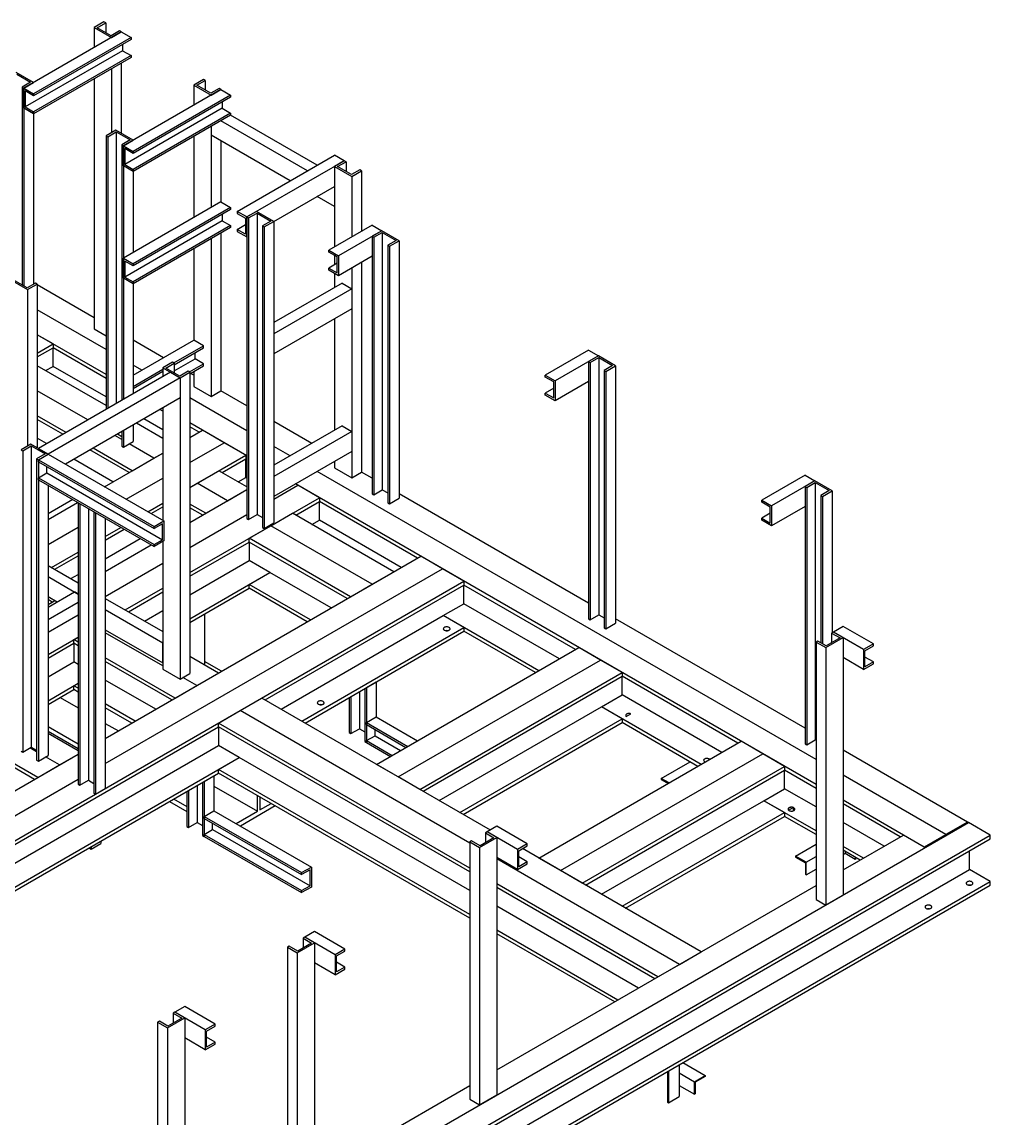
# Model space of a CAD drawing. Header units: millimetres. Extents: x 0 to 16187, y -20471 to 6290.
# Drawn here: x 7421.6 to 7579.7, y 2757.7 to 2936.6 of the extents above; entities that cross this region are included whole.
import ezdxf

# ---------------------------------------------------------------- set-up
doc = ezdxf.new("R2010")
doc.units = ezdxf.units.MM

msp = doc.modelspace()

# ---------------------------------------------------------------- linework, layer by layer
at = {"color": 7, "linetype": 'Continuous', "lineweight": 25}
for p, q in [((7435.03856, 2936.58624), (7433.44757, 2935.66778)), ((7433.94255, 2935.62696), (7435.3214, 2936.42296)), ((7435.3214, 2936.42296), (7435.03856, 2936.58624)), ((7435.3214, 2936.42296), (7435.3214, 2934.83097)), ((7437.86699, 2934.95343), (7421.95709, 2925.76884)), ((7433.44757, 2935.66778), (7436.276, 2934.03497)), ((7433.44757, 2935.66778), (7433.44757, 2932.40215)), ((7436.20529, 2934.32071), (7433.94255, 2935.62696)), ((7437.58415, 2935.11671), (7436.20529, 2934.32071)), ((7436.276, 2934.03497), (7437.86699, 2934.95343)), ((7437.86699, 2934.95343), (7437.58415, 2935.11671)), ((7437.86699, 2934.95343), (7439.45798, 2934.03497)), ((7439.45798, 2934.03497), (7423.54808, 2924.85038)), ((7439.45798, 2933.70835), (7423.54808, 2924.52376)), ((7438.07912, 2932.91235), (7438.07912, 2931.89142)), ((7439.45798, 2934.03497), (7439.45798, 2933.70835)), ((7438.07912, 2931.89142), (7422.16922, 2922.70683)), ((7439.45798, 2931.09542), (7423.54808, 2921.91083)), ((7438.07912, 2931.89142), (7439.45798, 2931.09542)), ((7439.45798, 2931.09542), (7439.45798, 2930.7688)), ((7439.45798, 2930.7688), (7423.54808, 2921.58421)), ((7437.86699, 2929.85034), (7437.86699, 2918.42116)), ((7423.54808, 2926.68729), (7420.71965, 2928.32011)), ((7420.79036, 2928.03437), (7423.0531, 2926.72811)), ((7433.44757, 2927.29907), (7433.44757, 2886.4712)), ((7436.276, 2928.93189), (7436.276, 2918.52321)), ((7451.30202, 2927.19755), (7449.71103, 2926.27909)), ((7451.58486, 2927.03427), (7451.30202, 2927.19755)), ((7423.0531, 2926.72811), (7421.67424, 2925.93212)), ((7421.67424, 2925.93212), (7421.67424, 2893.64318)), ((7421.67424, 2925.93212), (7421.95709, 2925.76884)), ((7421.95709, 2925.76884), (7423.54808, 2926.68729)), ((7421.95709, 2925.76884), (7423.54808, 2924.85038)), ((7421.95709, 2922.50267), (7421.95709, 2925.76884)), ((7421.95709, 2925.76884), (7421.95709, 2893.47989)), ((7454.13044, 2925.56473), (7438.22054, 2916.38014)), ((7449.71103, 2926.27909), (7452.53945, 2924.64627)), ((7449.71103, 2926.27909), (7449.71103, 2923.01346)), ((7450.206, 2926.23827), (7451.58486, 2927.03427)), ((7452.46874, 2924.93202), (7450.206, 2926.23827)), ((7451.58486, 2927.03427), (7451.58486, 2925.44227)), ((7453.8476, 2925.72801), (7452.46874, 2924.93202)), ((7452.53945, 2924.64627), (7454.13044, 2925.56473)), ((7454.13044, 2925.56473), (7453.8476, 2925.72801)), ((7454.13044, 2925.56473), (7455.72143, 2924.64627)), ((7423.54808, 2924.52376), (7422.16922, 2925.31976)), ((7422.16922, 2925.31976), (7422.16922, 2922.70683)), ((7423.54808, 2924.85038), (7423.54808, 2924.52376)), ((7455.72143, 2924.64627), (7439.81153, 2915.46168)), ((7455.72143, 2924.31966), (7439.81153, 2915.13507)), ((7455.72143, 2924.64627), (7455.72143, 2924.31966)), ((7423.54808, 2921.58421), (7421.95709, 2922.50267)), ((7422.16922, 2922.70683), (7423.54808, 2921.91083)), ((7423.54808, 2921.91083), (7423.54808, 2921.58421)), ((7454.34258, 2922.50272), (7438.43267, 2913.31813)), ((7454.34258, 2923.52366), (7454.34258, 2922.50272)), ((7454.34258, 2922.50272), (7455.72143, 2921.70673)), ((7423.54808, 2921.58421), (7423.54808, 2893.78605)), ((7455.72143, 2921.70673), (7439.81153, 2912.52214)), ((7455.72143, 2921.38011), (7439.81153, 2912.19552)), ((7468.27212, 2912.29784), (7454.13044, 2920.46165)), ((7455.72143, 2921.70673), (7455.72143, 2921.38011)), ((7469.86311, 2913.21629), (7455.72143, 2921.38011)), ((7436.9831, 2918.93142), (7435.39211, 2918.01296)), ((7435.67496, 2917.84968), (7437.05382, 2918.64567)), ((7439.81153, 2917.2986), (7436.9831, 2918.93142)), ((7437.05382, 2918.64567), (7439.31656, 2917.33942)), ((7437.05382, 2918.64567), (7437.05382, 2874.31471)), ((7452.53945, 2919.54319), (7452.53945, 2918.11395)), ((7452.53945, 2919.54319), (7452.53945, 2906.27411)), ((7435.39211, 2918.01296), (7435.67496, 2917.84968)), ((7435.39211, 2918.01296), (7435.39211, 2873.35543)), ((7435.67496, 2917.84968), (7435.67496, 2873.51872)), ((7439.31656, 2917.33942), (7437.9377, 2916.54342)), ((7437.9377, 2916.54342), (7438.22054, 2916.38014)), ((7437.9377, 2916.54342), (7437.9377, 2874.82497)), ((7438.22054, 2916.38014), (7439.81153, 2917.2986)), ((7449.71103, 2917.91038), (7449.71103, 2904.64129)), ((7465.44323, 2910.66475), (7452.53945, 2918.11395)), ((7454.13044, 2917.19549), (7454.13044, 2907.19256)), ((7438.22054, 2916.38014), (7439.81153, 2915.46168)), ((7438.22054, 2913.11398), (7438.22054, 2916.38014)), ((7438.22054, 2916.38014), (7438.22054, 2874.98825)), ((7439.81153, 2915.13507), (7438.43267, 2915.93106)), ((7438.43267, 2915.93106), (7438.43267, 2913.31813)), ((7439.81153, 2915.46168), (7439.81153, 2915.13507)), ((7456.78209, 2905.66479), (7472.692, 2914.84938)), ((7474.28299, 2913.93092), (7472.692, 2914.84938)), ((7439.81153, 2912.19552), (7438.22054, 2913.11398)), ((7438.43267, 2913.31813), (7439.81153, 2912.52214)), ((7458.37308, 2904.74633), (7474.28299, 2913.93092)), ((7474.28299, 2913.93092), (7472.692, 2913.01246)), ((7472.692, 2913.01246), (7472.692, 2899.88753)), ((7472.692, 2913.01246), (7475.52042, 2911.37964)), ((7473.18697, 2912.97164), (7474.56583, 2913.76764)), ((7475.44971, 2911.66538), (7473.18697, 2912.97164)), ((7474.56583, 2913.76764), (7474.28299, 2913.93092)), ((7474.56583, 2913.76764), (7474.56583, 2912.17564)), ((7439.81153, 2912.52214), (7439.81153, 2912.19552)), ((7439.81153, 2912.19552), (7439.81153, 2898.92643)), ((7476.82857, 2912.46138), (7475.44971, 2911.66538)), ((7475.52042, 2911.37964), (7477.11141, 2912.2981)), ((7475.52042, 2911.37964), (7475.52042, 2901.52035)), ((7477.11141, 2912.2981), (7476.82857, 2912.46138)), ((7477.11141, 2912.2981), (7477.11141, 2902.43881)), ((7462.7925, 2904.03144), (7472.692, 2909.7463)), ((7472.692, 2909.7463), (7472.692, 2906.48013)), ((7472.692, 2906.48013), (7469.86311, 2908.11321)), ((7454.13044, 2907.19256), (7438.22054, 2898.00797)), ((7455.72143, 2906.27411), (7439.81153, 2897.08951)), ((7455.72143, 2905.94749), (7439.81153, 2896.7629)), ((7454.13044, 2907.19256), (7455.72143, 2906.27411)), ((7455.72143, 2906.27411), (7455.72143, 2905.94749)), ((7454.34258, 2904.13056), (7438.43267, 2894.94597)), ((7454.34258, 2905.15149), (7454.34258, 2904.13056)), ((7454.34258, 2904.13056), (7455.72143, 2903.33456)), ((7456.78209, 2905.66479), (7456.78209, 2905.33817)), ((7458.37308, 2904.74633), (7456.78209, 2905.66479)), ((7456.78209, 2905.33817), (7458.16095, 2904.54217)), ((7458.16095, 2904.54217), (7458.16095, 2901.92924)), ((7459.96407, 2905.66479), (7458.37308, 2904.74633)), ((7458.37308, 2901.48016), (7458.37308, 2904.74633)), ((7458.37308, 2904.74633), (7458.65593, 2904.58304)), ((7458.37308, 2904.74633), (7458.37308, 2855.54974)), ((7458.65593, 2904.58304), (7460.03479, 2905.37904)), ((7458.65593, 2904.58304), (7458.65593, 2855.38646)), ((7462.7925, 2904.03197), (7459.96407, 2905.66479)), ((7460.03479, 2905.37904), (7462.29753, 2904.07279)), ((7460.03479, 2905.37904), (7460.03479, 2856.18246)), ((7462.29753, 2904.07279), (7460.91867, 2903.27679)), ((7461.20151, 2903.11351), (7462.7925, 2904.03197)), ((7462.7925, 2904.03197), (7462.7925, 2854.83539)), ((7455.72143, 2903.33456), (7439.81153, 2894.14997)), ((7455.72143, 2903.00794), (7439.81153, 2893.82335)), ((7455.72143, 2903.33456), (7455.72143, 2903.00794)), ((7456.78209, 2902.72524), (7458.16095, 2903.52124)), ((7456.78209, 2902.72524), (7456.78209, 2902.39862)), ((7458.16095, 2901.92924), (7456.78209, 2902.72524)), ((7456.78209, 2902.39862), (7458.37308, 2901.48016)), ((7460.91867, 2903.27679), (7460.91867, 2854.08021)), ((7460.91867, 2903.27679), (7461.20151, 2903.11351)), ((7461.20151, 2903.11351), (7461.20151, 2853.91693)), ((7478.82615, 2903.4287), (7471.75508, 2899.34666)), ((7480.41714, 2902.51024), (7473.34607, 2898.4282)), ((7478.82615, 2903.4287), (7480.41714, 2902.51024)), ((7480.41714, 2902.51024), (7478.82615, 2901.59178)), ((7479.10899, 2901.4285), (7480.48785, 2902.2245)), ((7483.24557, 2900.87743), (7480.41714, 2902.51024)), ((7480.48785, 2902.2245), (7482.75059, 2900.91825)), ((7480.48785, 2902.2245), (7480.48785, 2860.21347)), ((7452.53945, 2901.17102), (7452.53945, 2875.44969)), ((7454.13044, 2902.08948), (7454.13044, 2876.36815)), ((7478.82615, 2901.59178), (7479.10899, 2901.4285)), ((7478.82615, 2901.59178), (7478.82615, 2859.58076)), ((7479.10899, 2901.4285), (7479.10899, 2859.41748)), ((7482.75059, 2900.91825), (7481.37173, 2900.12225)), ((7481.65458, 2899.95897), (7483.24557, 2900.87743)), ((7483.24557, 2900.87743), (7483.24557, 2858.8664)), ((7449.71103, 2899.53821), (7449.71103, 2884.63551)), ((7471.75508, 2899.02004), (7471.75508, 2899.34666)), ((7471.75508, 2899.34666), (7473.34607, 2898.4282)), ((7473.13394, 2898.22405), (7471.75508, 2899.02004)), ((7481.37173, 2900.12225), (7481.65458, 2899.95897)), ((7481.37173, 2900.12225), (7481.37173, 2858.11122)), ((7481.65458, 2899.95897), (7481.65458, 2857.94794)), ((7438.22054, 2898.00797), (7439.81153, 2897.08951)), ((7438.22054, 2894.74181), (7438.22054, 2898.00797)), ((7439.81153, 2896.7629), (7438.43267, 2897.5589)), ((7438.43267, 2897.5589), (7438.43267, 2894.94597)), ((7439.81153, 2897.08951), (7439.81153, 2896.7629)), ((7473.13394, 2897.20311), (7471.75508, 2896.40711)), ((7472.692, 2898.47917), (7472.692, 2896.94798)), ((7473.13394, 2895.61111), (7473.13394, 2898.22405)), ((7473.34607, 2898.4282), (7473.34607, 2895.16204)), ((7478.82615, 2898.32562), (7473.34607, 2895.16204)), ((7477.11141, 2897.33572), (7477.11141, 2863.10152)), ((7471.75508, 2896.0805), (7471.75508, 2896.40711)), ((7471.75508, 2896.40711), (7473.13394, 2895.61111)), ((7473.34607, 2895.16204), (7471.75508, 2896.0805)), ((7472.692, 2895.53963), (7472.692, 2893.21158)), ((7475.52042, 2896.41726), (7475.52042, 2862.18306)), ((7419.7297, 2894.52081), (7422.55813, 2892.888)), ((7422.48742, 2893.17374), (7420.22467, 2894.47999)), ((7423.86627, 2893.96974), (7422.48742, 2893.17374)), ((7422.55813, 2892.888), (7424.14912, 2893.80646)), ((7423.75328, 2893.90451), (7423.54808, 2894.02297)), ((7424.14912, 2893.80646), (7423.86627, 2893.96974)), ((7424.14912, 2893.80646), (7424.14912, 2867.06909)), ((7433.44757, 2888.30812), (7424.14912, 2893.676)), ((7439.81153, 2893.82335), (7438.22054, 2894.74181)), ((7438.43267, 2894.94597), (7439.81153, 2894.14997)), ((7439.81153, 2894.14997), (7439.81153, 2893.82335)), ((7439.81153, 2893.82335), (7439.81153, 2875.90671)), ((7473.92943, 2893.92593), (7462.7925, 2887.49672)), ((7473.92943, 2893.92593), (7475.52042, 2893.00747)), ((7422.55813, 2892.888), (7422.55813, 2867.37524)), ((7475.52042, 2893.00747), (7462.7925, 2885.6598)), ((7475.52042, 2893.00747), (7475.52042, 2889.74131)), ((7475.52042, 2889.74131), (7462.7925, 2882.39364)), ((7435.39211, 2883.10352), (7424.14912, 2889.59396)), ((7472.692, 2888.10849), (7472.692, 2869.94016)), ((7433.44757, 2886.4712), (7435.39211, 2885.34864)), ((7426.73006, 2884.02198), (7424.14912, 2885.51192)), ((7435.39211, 2879.02148), (7424.14912, 2885.51192)), ((7439.81153, 2878.92065), (7449.71103, 2884.63551)), ((7444.76022, 2881.77747), (7439.81153, 2884.63428)), ((7451.30202, 2883.71705), (7449.71103, 2884.63551)), ((7462.7925, 2885.6598), (7462.7925, 2882.39364)), ((7424.14912, 2882.53203), (7426.73006, 2884.02198)), ((7424.14912, 2881.91962), (7426.73006, 2883.40957)), ((7426.73006, 2884.02198), (7426.73006, 2883.40957)), ((7426.73006, 2880.36732), (7426.73006, 2883.40957)), ((7435.39211, 2878.40907), (7426.73006, 2883.40957)), ((7446.4642, 2880.92424), (7451.30202, 2883.71705)), ((7446.52905, 2880.63506), (7451.30202, 2883.39043)), ((7449.92316, 2881.5735), (7449.92316, 2882.59444)), ((7451.30202, 2883.39043), (7451.30202, 2883.71705)), ((7514.18149, 2883.0185), (7507.11042, 2878.93646)), ((7514.18149, 2883.0185), (7515.77248, 2882.10004)), ((7446.2462, 2881.05008), (7444.65521, 2880.13162)), ((7445.15019, 2880.0908), (7446.52905, 2880.8868)), ((7446.52905, 2880.8868), (7446.2462, 2881.05008)), ((7446.52905, 2879.61412), (7449.92316, 2881.5735)), ((7446.52905, 2880.8868), (7446.52905, 2879.2948)), ((7449.0102, 2879.45446), (7451.30202, 2880.7775)), ((7451.30202, 2880.7775), (7449.92316, 2881.5735)), ((7451.30202, 2880.45089), (7451.30202, 2880.7775)), ((7515.77248, 2882.10004), (7508.70141, 2878.018)), ((7515.77248, 2882.10004), (7514.18149, 2881.18158)), ((7514.18149, 2881.18158), (7514.46433, 2881.0183)), ((7514.18149, 2881.18158), (7514.18149, 2839.17055)), ((7514.46433, 2881.0183), (7515.84319, 2881.8143)), ((7514.46433, 2881.0183), (7514.46433, 2839.00727)), ((7518.6009, 2880.46722), (7515.77248, 2882.10004)), ((7515.84319, 2881.8143), (7518.10593, 2880.50804)), ((7515.84319, 2881.8143), (7515.84319, 2839.80327)), ((7435.39211, 2873.95975), (7424.14912, 2880.45019)), ((7445.89265, 2879.41726), (7424.32589, 2866.96704)), ((7425.51136, 2879.66378), (7426.73006, 2880.36732)), ((7435.39211, 2875.36682), (7426.73006, 2880.36732)), ((7441.22468, 2879.73645), (7439.81153, 2880.55224)), ((7439.81153, 2877.08373), (7444.65521, 2879.87993)), ((7439.81153, 2876.75712), (7444.65521, 2879.55332)), ((7444.65521, 2880.13162), (7447.48364, 2878.49881)), ((7444.65521, 2880.13162), (7444.65521, 2878.70291)), ((7447.41293, 2878.78455), (7445.15019, 2880.0908)), ((7445.89265, 2879.41726), (7447.48364, 2878.49881)), ((7448.79179, 2879.58055), (7447.41293, 2878.78455)), ((7447.48364, 2878.49881), (7449.07463, 2879.41726)), ((7449.07463, 2879.41726), (7448.79179, 2879.58055)), ((7449.07463, 2879.16504), (7451.30202, 2880.45089)), ((7449.07463, 2879.41726), (7449.07463, 2830.22068)), ((7449.71103, 2878.91942), (7449.18009, 2879.22593)), ((7449.71103, 2879.53243), (7449.71103, 2877.08251)), ((7507.11042, 2878.93646), (7508.70141, 2878.018)), ((7507.11042, 2878.60984), (7507.11042, 2878.93646)), ((7518.10593, 2880.50804), (7516.72707, 2879.71204)), ((7516.72707, 2879.71204), (7517.00991, 2879.54876)), ((7516.72707, 2879.71204), (7516.72707, 2837.70102)), ((7517.00991, 2879.54876), (7518.6009, 2880.46722)), ((7517.00991, 2879.54876), (7517.00991, 2837.53774)), ((7518.6009, 2880.46722), (7518.6009, 2838.4562)), ((7447.48364, 2878.49881), (7425.91688, 2866.04858)), ((7447.48364, 2878.49881), (7447.48364, 2875.23264)), ((7447.48364, 2878.49881), (7447.48364, 2829.30222)), ((7508.48928, 2877.81384), (7507.11042, 2878.60984)), ((7508.48928, 2875.20091), (7508.48928, 2877.81384)), ((7508.70141, 2878.018), (7508.70141, 2874.75183)), ((7514.18149, 2877.91542), (7508.70141, 2874.75183)), ((7432.37999, 2871.61657), (7424.14912, 2876.36815)), ((7449.71103, 2877.08251), (7452.53945, 2875.44969)), ((7452.53945, 2875.44969), (7454.13044, 2876.36815)), ((7458.37308, 2873.91892), (7454.13044, 2876.36815)), ((7508.48928, 2876.79291), (7507.11042, 2875.99691)), ((7507.11042, 2875.67029), (7507.11042, 2875.99691)), ((7507.11042, 2875.99691), (7508.48928, 2875.20091)), ((7508.70141, 2874.75183), (7507.11042, 2875.67029)), ((7447.48364, 2875.23264), (7428.74577, 2864.4155)), ((7444.65521, 2873.59983), (7444.65521, 2855.23117)), ((7458.37308, 2869.83688), (7449.07463, 2875.20477)), ((7428.84445, 2869.57555), (7424.14912, 2872.28611)), ((7444.65521, 2870.01935), (7441.55409, 2871.80959)), ((7444.65521, 2873.0616), (7444.18904, 2873.33071)), ((7428.31404, 2869.26935), (7424.14912, 2871.6737)), ((7439.81153, 2870.80363), (7439.81153, 2868.10202)), ((7444.65521, 2868.61227), (7440.3354, 2871.10605)), ((7458.37308, 2865.75484), (7449.07463, 2871.12273)), ((7450.59482, 2869.63273), (7449.07463, 2870.51032)), ((7468.97862, 2867.79648), (7462.7925, 2871.36765)), ((7473.92943, 2870.65452), (7462.7925, 2864.22531)), ((7473.92943, 2870.65452), (7475.52042, 2869.73606)), ((7425.67909, 2867.74822), (7424.14912, 2868.63145)), ((7437.9377, 2868.40817), (7436.79986, 2869.06503)), ((7437.25948, 2869.33036), (7437.9377, 2868.93884)), ((7437.9377, 2869.72189), (7437.9377, 2867.34684)), ((7438.22054, 2869.88517), (7438.22054, 2867.18356)), ((7449.07463, 2868.75514), (7451.12524, 2869.93894)), ((7454.66077, 2867.89791), (7451.12524, 2869.93894)), ((7475.52042, 2869.73606), (7462.7925, 2862.38839)), ((7475.52042, 2869.73606), (7475.52042, 2866.4699)), ((7423.08846, 2867.6814), (7421.49747, 2866.76294)), ((7421.49747, 2866.76294), (7421.78031, 2866.59966)), ((7421.78031, 2866.59966), (7423.15917, 2867.39566)), ((7421.78031, 2866.59966), (7421.78031, 2817.40307)), ((7425.91688, 2866.04858), (7423.08846, 2867.6814)), ((7423.15917, 2867.39566), (7425.42191, 2866.0894)), ((7423.15917, 2867.39566), (7423.15917, 2818.19907)), ((7424.32589, 2866.96704), (7425.91688, 2866.04858)), ((7439.13969, 2863.01983), (7432.73391, 2866.71781)), ((7439.67011, 2863.32603), (7433.26433, 2867.02401)), ((7437.9377, 2867.34684), (7438.22054, 2867.18356)), ((7438.22054, 2867.18356), (7439.81153, 2868.10202)), ((7443.20564, 2865.36705), (7439.13978, 2867.71422)), ((7449.07463, 2864.6731), (7454.66077, 2867.89791)), ((7458.19631, 2865.85689), (7454.66077, 2867.89791)), ((7465.44309, 2865.75546), (7462.7925, 2867.28561)), ((7475.52042, 2866.4699), (7462.7925, 2859.12222)), ((7425.42191, 2866.0894), (7424.04305, 2865.2934)), ((7424.04305, 2865.2934), (7424.04305, 2816.09682)), ((7424.04305, 2865.2934), (7424.32589, 2865.13012)), ((7424.32589, 2865.13012), (7425.91688, 2866.04858)), ((7424.32589, 2864.80351), (7424.32589, 2865.13012)), ((7424.32589, 2865.13012), (7443.241, 2854.21066)), ((7424.32589, 2865.13012), (7424.32589, 2815.93354)), ((7424.32589, 2864.80351), (7443.241, 2853.88405)), ((7425.91688, 2866.04858), (7444.83199, 2855.12912)), ((7436.50474, 2861.4987), (7430.09896, 2865.19668)), ((7435.15155, 2860.71752), (7444.65521, 2866.20387)), ((7439.67011, 2863.32603), (7443.20564, 2865.36705)), ((7443.20564, 2865.36705), (7444.65521, 2866.20387)), ((7449.07463, 2860.59106), (7458.19631, 2865.85689)), ((7454.34266, 2863.01983), (7458.19631, 2865.24449)), ((7458.19631, 2865.85689), (7458.19631, 2865.24449)), ((7458.19631, 2862.20224), (7458.19631, 2865.24449)), ((7458.37308, 2865.14244), (7458.19631, 2865.24449)), ((7472.692, 2864.83708), (7472.692, 2863.81587)), ((7424.32589, 2862.19058), (7425.70475, 2862.98657)), ((7425.70475, 2862.98657), (7425.70475, 2864.00751)), ((7425.70475, 2862.98657), (7444.61986, 2852.06712)), ((7450.27671, 2861.28501), (7453.81225, 2863.32603)), ((7458.37308, 2860.69311), (7453.81225, 2863.32603)), ((7551.32227, 2816.17846), (7469.86297, 2863.20392)), ((7472.692, 2863.81587), (7475.52042, 2862.18306)), ((7475.52042, 2862.18306), (7477.11141, 2863.10152)), ((7478.82615, 2862.11162), (7477.11141, 2863.10152)), ((7424.32589, 2861.86396), (7424.32589, 2862.19058)), ((7424.32589, 2862.19058), (7443.241, 2851.27112)), ((7424.32589, 2861.86396), (7443.241, 2850.9445)), ((7438.68709, 2858.6765), (7444.65521, 2862.12183)), ((7449.07463, 2860.59106), (7450.27671, 2861.28501)), ((7455.22646, 2858.42758), (7450.27671, 2861.28501)), ((7456.97761, 2861.4987), (7458.19631, 2862.20224)), ((7458.37308, 2862.10019), (7458.19631, 2862.20224)), ((7462.7925, 2862.38839), (7462.7925, 2859.12222)), ((7466.68159, 2860.95845), (7466.32743, 2861.1629)), ((7551.32227, 2812.09642), (7466.32743, 2861.1629)), ((7549.53683, 2862.60829), (7542.46576, 2858.52625)), ((7551.12782, 2861.68984), (7544.05675, 2857.6078)), ((7549.53683, 2862.60829), (7551.12782, 2861.68984)), ((7551.12782, 2861.68984), (7549.53683, 2860.77138)), ((7549.81967, 2860.60809), (7551.19853, 2861.40409)), ((7553.95624, 2860.05702), (7551.12782, 2861.68984)), ((7551.19853, 2861.40409), (7553.46127, 2860.09784)), ((7551.19853, 2861.40409), (7551.19853, 2819.39307)), ((7425.91688, 2860.9455), (7425.91688, 2816.852)), ((7449.07463, 2854.87621), (7458.37308, 2860.24409)), ((7455.22646, 2858.42758), (7458.37308, 2860.24409)), ((7462.7925, 2858.71332), (7466.68159, 2860.95845)), ((7470.21712, 2858.91743), (7466.68159, 2860.95845)), ((7478.82615, 2859.58076), (7479.10899, 2859.41748)), ((7479.10899, 2859.41748), (7480.48785, 2860.21347)), ((7480.48785, 2860.21347), (7481.37173, 2859.70322)), ((7514.18149, 2841.70142), (7483.24557, 2859.56035)), ((7549.53683, 2860.77138), (7549.81967, 2860.60809)), ((7549.53683, 2860.77138), (7549.53683, 2818.76035)), ((7549.81967, 2860.60809), (7549.81967, 2818.59707)), ((7553.46127, 2860.09784), (7552.08241, 2859.30184)), ((7552.08241, 2859.30184), (7552.08241, 2835.25862)), ((7552.08241, 2859.30184), (7552.36525, 2859.13856)), ((7552.36525, 2859.13856), (7553.95624, 2860.05702)), ((7553.95624, 2860.05702), (7553.95624, 2836.89144)), ((7429.9564, 2858.61354), (7425.91688, 2856.28157)), ((7425.91688, 2855.38646), (7430.73167, 2858.16598)), ((7430.83128, 2858.10848), (7431.11412, 2857.9452)), ((7430.83128, 2858.10848), (7430.83128, 2812.17806)), ((7431.11412, 2857.9452), (7431.11412, 2812.01478)), ((7442.22262, 2856.63548), (7444.65521, 2858.03979)), ((7442.75304, 2856.32928), (7444.65521, 2857.42738)), ((7449.07463, 2846.71212), (7470.21712, 2858.91743)), ((7451.69093, 2856.38656), (7449.07463, 2857.89692)), ((7451.69093, 2856.38656), (7455.22646, 2858.42758)), ((7466.36348, 2856.08036), (7470.21712, 2858.30502)), ((7470.21712, 2858.91743), (7470.21712, 2858.30502)), ((7470.21712, 2855.26277), (7470.21712, 2858.30502)), ((7486.23301, 2849.05925), (7470.21712, 2858.30502)), ((7481.37173, 2858.11122), (7481.65458, 2857.94794)), ((7481.65458, 2857.94794), (7483.24557, 2858.8664)), ((7542.46576, 2858.19964), (7542.46576, 2858.52625)), ((7542.46576, 2858.52625), (7544.05675, 2857.6078)), ((7543.84462, 2857.40364), (7542.46576, 2858.19964)), ((7544.05675, 2857.6078), (7544.05675, 2854.34163)), ((7549.53683, 2857.50521), (7544.05675, 2854.34163)), ((7552.36525, 2859.13856), (7552.36525, 2835.09534)), ((7432.49298, 2857.1492), (7432.49298, 2812.81078)), ((7433.37686, 2856.63895), (7433.6597, 2856.47567)), ((7433.37686, 2856.63895), (7433.37686, 2810.70853)), ((7433.6597, 2856.47567), (7433.6597, 2810.54525)), ((7451.16051, 2856.08036), (7449.07463, 2857.28451)), ((7449.07463, 2850.79417), (7458.37308, 2856.16205)), ((7458.65593, 2855.38646), (7460.03479, 2856.18246)), ((7460.03479, 2856.18246), (7460.91867, 2855.6722)), ((7462.29753, 2854.34554), (7465.83306, 2856.38656)), ((7482.37936, 2846.83459), (7465.83306, 2856.38656)), ((7543.84462, 2856.38271), (7542.46576, 2855.58671)), ((7543.84462, 2854.79071), (7543.84462, 2857.40364)), ((7425.91688, 2851.30442), (7430.83128, 2854.14144)), ((7435.25069, 2855.55721), (7435.25069, 2811.4637)), ((7435.25069, 2852.61067), (7437.80274, 2854.08394)), ((7443.241, 2854.21066), (7444.83199, 2855.12912)), ((7444.61986, 2854.68005), (7443.241, 2853.88405)), ((7443.241, 2853.88405), (7443.241, 2854.21066)), ((7444.61986, 2852.06712), (7444.61986, 2854.68005)), ((7444.83199, 2855.12912), (7444.83199, 2851.86296)), ((7458.37308, 2855.54974), (7458.65593, 2855.38646)), ((7458.76199, 2852.30452), (7462.29753, 2854.34554)), ((7460.91867, 2854.08021), (7461.20151, 2853.91693)), ((7461.20151, 2853.91693), (7462.7925, 2854.83539)), ((7478.84383, 2844.79357), (7462.29753, 2854.34554)), ((7468.99843, 2854.55923), (7470.21712, 2855.26277)), ((7483.59806, 2847.53812), (7470.21712, 2855.26277)), ((7542.46576, 2855.26009), (7542.46576, 2855.58671)), ((7542.46576, 2855.58671), (7543.84462, 2854.79071)), ((7544.05675, 2854.34163), (7542.46576, 2855.26009)), ((7435.25069, 2851.99827), (7438.33316, 2853.77774)), ((7435.25069, 2848.95602), (7440.96811, 2852.25661)), ((7443.241, 2851.27112), (7444.61986, 2852.06712)), ((7475.30829, 2842.75255), (7458.76199, 2852.30452)), ((7458.76199, 2851.69211), (7458.76199, 2852.30452)), ((7435.25069, 2846.89582), (7442.75249, 2851.22651)), ((7444.83199, 2851.86296), (7443.241, 2850.9445)), ((7443.241, 2850.9445), (7443.241, 2851.27112)), ((7444.65521, 2851.76091), (7444.65521, 2830.93504)), ((7449.07463, 2846.09972), (7458.76199, 2851.69211)), ((7474.77788, 2842.44634), (7458.76199, 2851.69211)), ((7458.76199, 2851.69211), (7458.76199, 2848.64987)), ((7426.48317, 2847.54929), (7430.83128, 2850.0594)), ((7427.01359, 2847.24309), (7430.83128, 2849.44699)), ((7435.25069, 2819.62779), (7486.76342, 2849.36545)), ((7449.07463, 2843.05747), (7458.76199, 2848.64987)), ((7462.13843, 2846.70069), (7458.76199, 2848.64987)), ((7490.29896, 2847.32443), (7486.76342, 2849.36545)), ((7425.91688, 2847.8762), (7430.83128, 2845.03918)), ((7435.25069, 2842.81378), (7444.65521, 2848.24289)), ((7435.25069, 2815.54574), (7490.29896, 2847.32443)), ((7449.07463, 2839.15912), (7462.13843, 2846.70069)), ((7458.76199, 2844.75152), (7462.13843, 2846.70069)), ((7472.14293, 2840.92522), (7462.13843, 2846.70069)), ((7478.84383, 2844.79357), (7482.37936, 2846.83459)), ((7493.83449, 2845.28341), (7490.29896, 2847.32443)), ((7358.06999, 2766.90823), (7493.83449, 2845.28341)), ((7425.91688, 2846.03928), (7430.83128, 2843.20227)), ((7429.64854, 2845.72196), (7430.83128, 2846.40474)), ((7493.83449, 2845.28341), (7493.83449, 2844.671)), ((7425.91688, 2841.05919), (7430.23023, 2843.54924)), ((7430.83128, 2843.20227), (7430.23023, 2843.54924)), ((7438.50399, 2840.60982), (7444.65521, 2844.16085)), ((7439.0344, 2840.30362), (7444.65521, 2843.54844)), ((7449.07463, 2838.54672), (7458.76199, 2844.13911)), ((7468.76649, 2838.97604), (7458.76199, 2844.75152)), ((7458.76199, 2844.13911), (7458.76199, 2844.75152)), ((7468.23607, 2838.66984), (7458.76199, 2844.13911)), ((7461.34302, 2825.91408), (7493.83449, 2844.671)), ((7475.30829, 2842.75255), (7478.84383, 2844.79357)), ((7493.83449, 2841.62876), (7493.83449, 2844.671)), ((7512.0424, 2834.1598), (7493.83449, 2844.671)), ((7425.91688, 2842.77312), (7427.40135, 2841.91616)), ((7426.58863, 2841.89532), (7425.91688, 2842.28311)), ((7425.91688, 2841.50752), (7427.01304, 2842.14032)), ((7425.91688, 2841.50752), (7426.58863, 2841.89532)), ((7425.91688, 2839.01817), (7430.83128, 2841.85519)), ((7426.58863, 2841.89532), (7427.01304, 2842.14032)), ((7435.25069, 2842.48791), (7444.65521, 2837.0588)), ((7490.45805, 2839.67958), (7493.83449, 2841.62876)), ((7509.40745, 2832.63868), (7493.83449, 2841.62876)), ((7425.91688, 2836.97682), (7430.83128, 2839.81384)), ((7435.25069, 2840.65099), (7444.65521, 2835.22188)), ((7441.66935, 2838.7825), (7444.65521, 2840.5062)), ((7449.07463, 2838.54672), (7451.47879, 2839.93461)), ((7451.47879, 2839.93461), (7451.47879, 2831.60857)), ((7463.97797, 2824.39295), (7490.45805, 2839.67958)), ((7493.83449, 2837.73041), (7490.45805, 2839.67958)), ((7506.03102, 2830.6895), (7490.45805, 2839.67958)), ((7514.46433, 2839.00727), (7515.84319, 2839.80327)), ((7515.84319, 2839.80327), (7516.72707, 2839.29302)), ((7514.18149, 2839.17055), (7514.46433, 2839.00727)), ((7517.00991, 2837.53774), (7518.6009, 2838.4562)), ((7549.53683, 2821.29122), (7518.6009, 2839.15014)), ((7555.74169, 2837.92215), (7554.1507, 2837.0037)), ((7560.69144, 2835.06473), (7555.74169, 2837.92215)), ((7425.91688, 2833.34344), (7430.83128, 2836.18046)), ((7430.12417, 2835.77226), (7430.83128, 2836.18046)), ((7435.25069, 2837.38483), (7444.65521, 2831.95571)), ((7444.65521, 2831.4657), (7435.25069, 2836.89482)), ((7467.3544, 2822.44378), (7493.83449, 2837.73041)), ((7467.88482, 2822.13758), (7493.83449, 2837.118)), ((7493.83449, 2837.73041), (7493.83449, 2837.118)), ((7505.5006, 2830.3833), (7493.83449, 2837.118)), ((7516.72707, 2837.70102), (7517.00991, 2837.53774)), ((7552.91326, 2834.45242), (7555.74169, 2836.08524)), ((7555.24671, 2836.04442), (7552.98397, 2834.73816)), ((7554.1507, 2837.0037), (7553.86786, 2836.84041)), ((7553.86786, 2836.84041), (7555.24671, 2836.04442)), ((7553.86786, 2836.84041), (7553.86786, 2835.24842)), ((7559.10045, 2834.14627), (7554.1507, 2837.0037)), ((7555.74169, 2836.08524), (7554.1507, 2837.0037)), ((7555.74169, 2836.08524), (7555.74169, 2794.07421)), ((7425.91688, 2832.73104), (7430.12417, 2835.15985)), ((7430.83128, 2835.36405), (7430.12417, 2835.77226)), ((7430.12417, 2835.15985), (7430.12417, 2835.77226)), ((7430.83128, 2834.75165), (7430.12417, 2835.15985)), ((7430.12417, 2835.15985), (7430.12417, 2832.1176)), ((7444.65521, 2831.95571), (7444.65521, 2835.22188)), ((7479.55093, 2815.40287), (7512.57282, 2834.466)), ((7516.10835, 2832.42498), (7512.57282, 2834.466)), ((7551.60511, 2835.53416), (7551.32227, 2835.37088)), ((7551.32227, 2835.37088), (7552.91326, 2834.45242)), ((7551.32227, 2835.37088), (7551.32227, 2793.35985)), ((7552.98397, 2834.73816), (7551.60511, 2835.53416)), ((7552.91326, 2834.45242), (7552.91326, 2792.4414)), ((7560.69144, 2835.06473), (7559.10045, 2834.14627)), ((7559.31258, 2833.94211), (7560.69144, 2834.73811)), ((7560.69144, 2834.73811), (7560.69144, 2835.06473)), ((7446.67047, 2826.22028), (7435.25069, 2832.81278)), ((7453.74154, 2830.30232), (7449.07463, 2832.99647)), ((7483.08647, 2813.36185), (7516.10835, 2832.42498)), ((7519.64389, 2830.38396), (7516.10835, 2832.42498)), ((7559.10045, 2830.8801), (7555.74169, 2832.81907)), ((7559.10045, 2834.14627), (7559.10045, 2830.8801)), ((7559.31258, 2831.32918), (7559.31258, 2833.94211)), ((7560.69144, 2832.12518), (7559.31258, 2832.92118)), ((7425.91688, 2829.68879), (7430.12417, 2832.1176)), ((7430.83128, 2831.7094), (7430.12417, 2832.1176)), ((7446.14005, 2825.91408), (7435.25069, 2832.20037)), ((7444.65521, 2830.93504), (7447.48364, 2829.30222)), ((7454.23398, 2830.5866), (7451.47879, 2832.17714)), ((7559.10045, 2830.8801), (7560.69144, 2831.79856)), ((7560.69144, 2832.12518), (7559.31258, 2831.32918)), ((7560.69144, 2831.79856), (7560.69144, 2832.12518)), ((7443.5051, 2824.39295), (7435.25069, 2829.15812)), ((7447.48364, 2829.30222), (7449.07463, 2830.22068)), ((7450.206, 2828.2613), (7447.94326, 2829.56755)), ((7450.206, 2828.2613), (7453.74154, 2830.30232)), ((7477.92459, 2827.93341), (7479.51558, 2828.85187)), ((7479.51558, 2828.85187), (7479.51558, 2823.13608)), ((7486.622, 2811.32083), (7519.64389, 2830.38396)), ((7487.15242, 2811.01463), (7519.64389, 2829.77156)), ((7519.64389, 2830.38396), (7519.64389, 2829.77156)), ((7519.64389, 2826.72931), (7519.64389, 2829.77156)), ((7538.55891, 2818.85215), (7519.64389, 2829.77156)), ((7425.91688, 2825.79044), (7430.83128, 2828.62746)), ((7425.91688, 2825.17803), (7430.12417, 2827.60685)), ((7430.12417, 2828.21925), (7430.83128, 2828.62746)), ((7430.83128, 2827.81105), (7430.12417, 2828.21925)), ((7430.12417, 2827.60685), (7430.12417, 2828.21925)), ((7430.83128, 2827.19864), (7430.12417, 2827.60685)), ((7446.67047, 2826.22028), (7450.206, 2828.2613)), ((7476.75786, 2827.25987), (7476.75786, 2821.21699)), ((7477.64174, 2827.77013), (7477.64174, 2819.11474)), ((7477.92459, 2827.93341), (7477.92459, 2818.95146)), ((7427.91124, 2826.32935), (7430.83128, 2824.64365)), ((7440.12867, 2822.44378), (7435.25069, 2825.25977)), ((7457.27707, 2824.17926), (7460.8126, 2826.22028)), ((7498.14193, 2804.67052), (7460.8126, 2826.22028)), ((7475.09616, 2826.30059), (7475.09616, 2820.58428)), ((7475.379, 2826.46388), (7475.379, 2820.421)), ((7516.26745, 2824.78013), (7519.64389, 2826.72931)), ((7535.92396, 2817.33102), (7519.64389, 2826.72931)), ((7439.59825, 2822.13758), (7435.25069, 2824.64737)), ((7453.74154, 2822.13824), (7457.27707, 2824.17926)), ((7494.78908, 2802.52404), (7457.27707, 2824.17926)), ((7489.78737, 2809.49351), (7516.26745, 2824.78013)), ((7519.64389, 2822.83096), (7516.26745, 2824.78013)), ((7532.54752, 2815.38185), (7516.26745, 2824.78013)), ((7520.32582, 2823.22463), (7521.08328, 2823.6619)), ((7424.21983, 2813.2598), (7407.67353, 2822.81178)), ((7423.68941, 2812.9536), (7407.67353, 2822.19937)), ((7435.25069, 2822.09237), (7437.38532, 2820.86008)), ((7494.78908, 2798.44199), (7453.74154, 2822.13824)), ((7453.74154, 2821.52583), (7453.74154, 2822.13824)), ((7477.92459, 2822.21763), (7479.51558, 2823.13608)), ((7477.92459, 2821.89101), (7477.92459, 2822.21763)), ((7477.92459, 2822.21763), (7484.64015, 2818.34081)), ((7477.92459, 2821.89101), (7484.35726, 2818.17751)), ((7479.51558, 2823.13608), (7486.23114, 2819.25927)), ((7493.1638, 2807.54433), (7519.64389, 2822.83096)), ((7493.69422, 2807.23813), (7519.64389, 2822.21855)), ((7519.64389, 2822.83096), (7519.64389, 2822.21855)), ((7532.01711, 2815.07565), (7519.64389, 2822.21855)), ((7358.6004, 2766.60203), (7453.74154, 2821.52583)), ((7425.91688, 2821.58212), (7430.83128, 2818.7451)), ((7425.91688, 2820.8064), (7430.83128, 2817.96938)), ((7430.83128, 2817.60718), (7425.91688, 2820.44419)), ((7494.78908, 2797.82959), (7453.74154, 2821.52583)), ((7453.74154, 2821.52583), (7453.74154, 2818.48359)), ((7475.09616, 2820.58428), (7475.379, 2820.421)), ((7475.379, 2820.421), (7476.75786, 2821.21699)), ((7476.75786, 2821.21699), (7477.64174, 2820.70674)), ((7477.92459, 2819.27808), (7479.30345, 2820.07408)), ((7479.30345, 2820.07408), (7479.30345, 2821.09501)), ((7479.30345, 2820.07408), (7483.47301, 2817.66704)), ((7361.23535, 2765.0809), (7453.74154, 2818.48359)), ((7421.78031, 2817.40307), (7423.15917, 2818.19907)), ((7424.04305, 2817.44389), (7422.94703, 2818.07661)), ((7423.15917, 2818.19907), (7424.04305, 2817.68882)), ((7457.11797, 2816.53441), (7453.74154, 2818.48359)), ((7477.64174, 2819.11474), (7477.92459, 2818.95146)), ((7477.92459, 2819.27808), (7482.09415, 2816.87104)), ((7477.92459, 2818.95146), (7477.92459, 2819.27808)), ((7477.92459, 2818.95146), (7481.81126, 2816.70773)), ((7506.06744, 2800.09522), (7539.08932, 2819.15835)), ((7542.62486, 2817.11733), (7539.08932, 2819.15835)), ((7549.53683, 2818.76035), (7549.81967, 2818.59707)), ((7549.81967, 2818.59707), (7551.19853, 2819.39307)), ((7551.19853, 2819.39307), (7551.32227, 2819.32163)), ((7398.37507, 2782.62286), (7457.11797, 2816.53441)), ((7407.00178, 2803.32003), (7430.83128, 2817.07651)), ((7421.49747, 2817.56635), (7421.78031, 2817.40307)), ((7424.32589, 2815.93354), (7425.91688, 2816.852)), ((7427.75536, 2815.30082), (7425.49262, 2816.60708)), ((7427.75536, 2815.30082), (7430.83128, 2817.07651)), ((7453.74154, 2814.58524), (7457.11797, 2816.53441)), ((7494.78908, 2794.78734), (7457.11797, 2816.53441)), ((7509.60297, 2798.0542), (7542.62486, 2817.11733)), ((7546.16039, 2815.07631), (7542.62486, 2817.11733)), ((7576.05333, 2805.98356), (7555.74169, 2817.70923)), ((7424.04305, 2816.09682), (7424.32589, 2815.93354)), ((7424.21983, 2813.2598), (7427.75536, 2815.30082)), ((7494.78908, 2790.88899), (7453.74154, 2814.58524)), ((7453.74154, 2813.97283), (7453.74154, 2814.58524)), ((7483.08647, 2813.36185), (7479.55093, 2815.40287)), ((7513.1385, 2796.01318), (7546.16039, 2815.07631)), ((7526.0432, 2813.09446), (7530.7461, 2815.80938)), ((7546.16039, 2815.07631), (7546.16039, 2814.4639)), ((7398.37507, 2782.01045), (7453.74154, 2813.97283)), ((7407.00178, 2799.23799), (7430.83128, 2812.99447)), ((7431.11412, 2812.01478), (7432.49298, 2812.81078)), ((7432.49298, 2812.81078), (7433.37686, 2812.30052)), ((7451.40808, 2812.62576), (7452.99907, 2813.54422)), ((7452.99907, 2813.54422), (7452.99907, 2807.82843)), ((7494.78908, 2790.27659), (7453.74154, 2813.97283)), ((7486.622, 2811.32083), (7483.08647, 2813.36185)), ((7513.66892, 2795.70698), (7546.16039, 2814.4639)), ((7527.31421, 2812.36072), (7526.0432, 2813.09446)), ((7526.0432, 2813.09446), (7526.0432, 2812.93115)), ((7526.0432, 2812.93115), (7527.17276, 2812.27907)), ((7546.16039, 2811.42166), (7546.16039, 2814.4639)), ((7551.32227, 2811.48401), (7546.16039, 2814.4639)), ((7572.5178, 2803.94254), (7555.74169, 2813.62719)), ((7430.83128, 2812.17806), (7431.11412, 2812.01478)), ((7433.6597, 2810.54525), (7435.25069, 2811.4637)), ((7448.57966, 2810.99294), (7448.57966, 2805.27663)), ((7448.8625, 2811.15622), (7448.8625, 2805.11334)), ((7450.24136, 2811.95222), (7450.24136, 2805.90934)), ((7451.12524, 2812.46248), (7451.12524, 2803.80709)), ((7451.40808, 2812.62576), (7451.40808, 2803.64381)), ((7452.99907, 2811.84645), (7460.12317, 2807.73379)), ((7542.78396, 2809.47248), (7546.16039, 2811.42166)), ((7551.32227, 2808.44177), (7546.16039, 2811.42166)), ((7433.37686, 2810.70853), (7433.6597, 2810.54525)), ((7445.7479, 2809.3582), (7448.57966, 2807.72346)), ((7446.41976, 2809.74606), (7448.57966, 2808.49918)), ((7460.12317, 2807.73379), (7460.12317, 2810.28879)), ((7460.51208, 2810.06428), (7460.51208, 2807.95831)), ((7516.30387, 2794.18585), (7542.78396, 2809.47248)), ((7546.16039, 2807.52331), (7542.78396, 2809.47248)), ((7551.32227, 2804.54342), (7542.78396, 2809.47248)), ((7568.98226, 2801.90152), (7555.74169, 2809.54515)), ((7451.40808, 2806.90997), (7452.99907, 2807.82843)), ((7452.99907, 2807.82843), (7468.90898, 2798.64384)), ((7456.64309, 2805.72478), (7460.12317, 2807.73379)), ((7463.00797, 2808.62343), (7457.31495, 2805.33693)), ((7460.51208, 2807.95831), (7462.33611, 2809.01129)), ((7519.68031, 2792.23668), (7546.16039, 2807.52331)), ((7546.16039, 2807.52331), (7546.16039, 2806.9109)), ((7546.84232, 2807.91698), (7547.59978, 2808.35425)), ((7547.59978, 2808.35425), (7547.59978, 2807.81493)), ((7565.07541, 2803.5445), (7555.74169, 2808.93274)), ((7426.30579, 2719.35246), (7576.21243, 2805.89172)), ((7448.8625, 2805.11334), (7450.24136, 2805.90934)), ((7450.24136, 2805.90934), (7451.12524, 2805.39909)), ((7451.40808, 2806.58336), (7451.40808, 2806.90997)), ((7451.40808, 2806.90997), (7467.31799, 2797.72538)), ((7451.40808, 2806.58336), (7467.31799, 2797.39877)), ((7452.78694, 2804.76642), (7452.78694, 2805.78736)), ((7520.21072, 2791.93048), (7546.16039, 2806.9109)), ((7551.32227, 2803.93101), (7546.16039, 2806.9109)), ((7562.44046, 2802.02337), (7555.74169, 2805.89049)), ((7576.05333, 2805.98356), (7568.98226, 2801.90152)), ((7576.05333, 2805.98356), (7572.5178, 2803.94254)), ((7576.21243, 2805.89172), (7576.05333, 2805.98356)), ((7579.74796, 2803.8507), (7576.21243, 2805.89172)), ((7429.84133, 2717.31144), (7579.74796, 2803.8507)), ((7448.57966, 2805.27663), (7448.8625, 2805.11334)), ((7451.12524, 2803.80709), (7451.40808, 2803.64381)), ((7451.40808, 2803.97043), (7452.78694, 2804.76642)), ((7451.40808, 2803.64381), (7451.40808, 2803.97043)), ((7451.40808, 2803.97043), (7467.31799, 2794.78583)), ((7452.78694, 2804.76642), (7468.69684, 2795.58183)), ((7497.61751, 2804.36778), (7497.33467, 2804.2045)), ((7497.33467, 2804.2045), (7498.71353, 2803.4085)), ((7497.33467, 2804.2045), (7497.33467, 2802.6125)), ((7499.2085, 2805.28624), (7497.61751, 2804.36778)), ((7502.56726, 2801.51035), (7497.61751, 2804.36778)), ((7499.2085, 2803.44932), (7497.61751, 2804.36778)), ((7504.15825, 2802.42881), (7499.2085, 2805.28624)), ((7555.74169, 2798.15625), (7565.60583, 2803.8507)), ((7568.98226, 2801.90152), (7565.60583, 2803.8507)), ((7568.98226, 2801.90152), (7572.5178, 2803.94254)), ((7579.74796, 2803.23829), (7579.74796, 2803.8507)), ((7429.84133, 2716.69903), (7579.74796, 2803.23829)), ((7432.9526, 2801.56267), (7434.54359, 2802.48112)), ((7432.9526, 2801.97163), (7432.9526, 2801.56267)), ((7434.54359, 2802.89009), (7434.54359, 2802.48112)), ((7451.40808, 2803.64381), (7467.31799, 2794.45922)), ((7495.07193, 2802.89825), (7494.78908, 2802.73496)), ((7494.78908, 2802.73496), (7496.38007, 2801.81651)), ((7494.78908, 2802.73496), (7494.78908, 2760.72394)), ((7496.45078, 2802.10225), (7495.07193, 2802.89825)), ((7496.38007, 2801.81651), (7499.2085, 2803.44932)), ((7498.71353, 2803.4085), (7496.45078, 2802.10225)), ((7499.2085, 2803.44932), (7499.2085, 2761.4383)), ((7504.15825, 2802.42881), (7502.56726, 2801.51035)), ((7502.77939, 2801.3062), (7504.15825, 2802.1022)), ((7504.15825, 2802.1022), (7504.15825, 2802.42881)), ((7547.96351, 2800.44013), (7551.32227, 2802.3791)), ((7559.06403, 2800.0742), (7555.74169, 2801.99214)), ((7432.66975, 2801.80835), (7432.66975, 2801.72595)), ((7432.66975, 2801.72595), (7432.9526, 2801.56267)), ((7496.38007, 2801.81651), (7496.38007, 2759.80548)), ((7502.56726, 2798.24419), (7499.2085, 2800.18316)), ((7502.56726, 2801.51035), (7502.56726, 2798.24419)), ((7502.77939, 2798.69327), (7502.77939, 2801.3062)), ((7504.15825, 2799.48926), (7502.77939, 2800.28526)), ((7532.58394, 2784.78757), (7503.37456, 2801.64978)), ((7547.96351, 2800.44013), (7547.96351, 2800.27682)), ((7549.73128, 2799.41962), (7547.96351, 2800.44013)), ((7547.96351, 2800.27682), (7549.58986, 2799.33795)), ((7549.73128, 2799.41962), (7551.32227, 2800.33808)), ((7558.53361, 2799.76799), (7555.74169, 2801.37974)), ((7555.74169, 2800.68472), (7556.09524, 2800.88882)), ((7556.09524, 2801.17564), (7556.09524, 2800.88882)), ((7556.09524, 2800.88882), (7557.72159, 2799.94995)), ((7557.72159, 2800.23677), (7557.72159, 2799.94995)), ((7576.37153, 2798.24687), (7576.37153, 2801.28912)), ((7467.31799, 2797.72538), (7468.90898, 2798.64384)), ((7468.90898, 2798.64384), (7468.90898, 2795.37768)), ((7529.04841, 2782.74655), (7499.2085, 2799.97276)), ((7502.56726, 2798.24419), (7504.15825, 2799.16265)), ((7504.15825, 2799.48926), (7502.77939, 2798.69327)), ((7504.15825, 2799.16265), (7504.15825, 2799.48926)), ((7509.60297, 2798.0542), (7506.06744, 2800.09522)), ((7549.58986, 2799.33795), (7549.58986, 2797.45991)), ((7549.73128, 2797.37827), (7549.73128, 2799.41962)), ((7557.72159, 2799.94995), (7557.86301, 2800.0316)), ((7557.86301, 2800.15512), (7557.86301, 2800.0316)), ((7426.46489, 2711.70761), (7576.37153, 2798.24687)), ((7468.69684, 2798.19476), (7467.31799, 2797.39877)), ((7467.31799, 2797.39877), (7467.31799, 2797.72538)), ((7468.69684, 2795.58183), (7468.69684, 2798.19476)), ((7513.1385, 2796.01318), (7509.60297, 2798.0542)), ((7549.58986, 2797.45991), (7549.73128, 2797.37827)), ((7549.73128, 2797.37827), (7551.32227, 2798.29673)), ((7579.74796, 2796.2977), (7576.37153, 2798.24687)), ((7429.84133, 2709.75844), (7579.74796, 2796.2977)), ((7429.84133, 2709.14603), (7579.74796, 2795.68529)), ((7467.31799, 2794.78583), (7468.69684, 2795.58183)), ((7468.90898, 2795.37768), (7467.31799, 2794.45922)), ((7525.51287, 2780.70553), (7499.2085, 2795.89072)), ((7499.2085, 2765.52034), (7551.32227, 2795.60498)), ((7524.98246, 2780.39933), (7499.2085, 2795.27831)), ((7579.74796, 2795.68529), (7579.74796, 2796.2977)), ((7467.31799, 2794.45922), (7467.31799, 2794.78583)), ((7551.32227, 2793.35985), (7552.91326, 2792.4414)), ((7552.91326, 2792.4414), (7555.74169, 2794.07421)), ((7522.34751, 2778.8782), (7499.2085, 2792.23607)), ((7469.43931, 2788.10085), (7467.84832, 2787.18239)), ((7474.38905, 2785.24342), (7469.43931, 2788.10085)), ((7518.97107, 2776.92903), (7499.2085, 2788.33772)), ((7518.44066, 2776.62282), (7499.2085, 2787.72531)), ((7466.61088, 2784.63111), (7469.43931, 2786.26393)), ((7468.94433, 2786.22311), (7466.68159, 2784.91686)), ((7467.84832, 2787.18239), (7467.56547, 2787.01911)), ((7467.56547, 2787.01911), (7468.94433, 2786.22311)), ((7467.56547, 2787.01911), (7467.56547, 2785.42711)), ((7472.79806, 2784.32496), (7467.84832, 2787.18239)), ((7469.43931, 2786.26393), (7467.84832, 2787.18239)), ((7469.43931, 2786.26393), (7469.43931, 2744.25291)), ((7465.30273, 2785.71286), (7465.01989, 2785.54957)), ((7465.01989, 2785.54957), (7465.01989, 2743.53855)), ((7465.01989, 2785.54957), (7466.61088, 2784.63111)), ((7466.68159, 2784.91686), (7465.30273, 2785.71286)), ((7466.61088, 2784.63111), (7466.61088, 2742.62009)), ((7474.38905, 2785.24342), (7472.79806, 2784.32496)), ((7472.79806, 2784.32496), (7472.79806, 2781.0588)), ((7473.01019, 2784.12081), (7474.38905, 2784.9168)), ((7473.01019, 2781.50788), (7473.01019, 2784.12081)), ((7474.38905, 2784.9168), (7474.38905, 2785.24342)), ((7529.04841, 2782.74655), (7532.58394, 2784.78757)), ((7472.79806, 2781.0588), (7469.43931, 2782.99777)), ((7474.38905, 2782.30387), (7473.01019, 2783.09987)), ((7474.38905, 2782.30387), (7473.01019, 2781.50788)), ((7474.38905, 2781.97726), (7474.38905, 2782.30387)), ((7525.51287, 2780.70553), (7529.04841, 2782.74655)), ((7472.79806, 2781.0588), (7474.38905, 2781.97726)), ((7448.2261, 2775.85473), (7446.63511, 2774.93627)), ((7453.17585, 2772.9973), (7448.2261, 2775.85473)), ((7444.08953, 2773.46673), (7443.80668, 2773.30345)), ((7445.46839, 2772.67074), (7444.08953, 2773.46673)), ((7445.39768, 2772.38499), (7448.2261, 2774.01781)), ((7447.73113, 2773.97699), (7445.46839, 2772.67074)), ((7446.63511, 2774.93627), (7446.35227, 2774.77299)), ((7446.35227, 2774.77299), (7447.73113, 2773.97699)), ((7446.35227, 2774.77299), (7446.35227, 2773.18099)), ((7451.58486, 2772.07884), (7446.63511, 2774.93627)), ((7448.2261, 2774.01781), (7446.63511, 2774.93627)), ((7448.2261, 2774.01781), (7448.2261, 2732.00678)), ((7443.80668, 2773.30345), (7445.39768, 2772.38499)), ((7443.80668, 2773.30345), (7443.80668, 2731.29243)), ((7445.39768, 2772.38499), (7445.39768, 2730.37397)), ((7453.17585, 2772.9973), (7451.58486, 2772.07884)), ((7451.58486, 2772.07884), (7451.58486, 2768.81268)), ((7451.79699, 2771.87469), (7453.17585, 2772.67068)), ((7451.79699, 2769.26175), (7451.79699, 2771.87469)), ((7453.17585, 2772.67068), (7453.17585, 2772.9973)), ((7451.58486, 2768.81268), (7448.2261, 2770.75165)), ((7453.17585, 2770.05775), (7451.79699, 2770.85375)), ((7453.17585, 2770.05775), (7451.79699, 2769.26175)), ((7453.17585, 2769.73114), (7453.17585, 2770.05775)), ((7451.58486, 2768.81268), (7453.17585, 2769.73114)), ((7528.9777, 2766.37624), (7528.9777, 2761.19072)), ((7529.57813, 2766.72286), (7533.22034, 2764.62026)), ((7527.06851, 2765.27409), (7527.06851, 2760.25185)), ((7527.20993, 2765.35573), (7527.20993, 2760.17021)), ((7528.9777, 2765.02846), (7531.45257, 2763.59975)), ((7531.45257, 2763.59975), (7533.22034, 2764.62026)), ((7533.22034, 2764.45695), (7531.59399, 2763.51808)), ((7533.22034, 2764.62026), (7533.22034, 2764.45695)), ((7469.43931, 2748.33495), (7494.78908, 2762.96906)), ((7528.9777, 2762.98711), (7531.45257, 2761.5584)), ((7531.45257, 2761.5584), (7531.45257, 2763.59975)), ((7531.59399, 2763.51808), (7531.59399, 2761.64004)), ((7496.38007, 2759.80548), (7499.2085, 2761.4383)), ((7527.20993, 2760.17021), (7528.9777, 2761.19072)), ((7531.59399, 2761.64004), (7531.45257, 2761.5584)), ((7494.78908, 2760.72394), (7496.38007, 2759.80548)), ((7527.06851, 2760.25185), (7527.20993, 2760.17021))]:
    msp.add_line(p, q, dxfattribs=at)
at = {"color": 7, "linetype": 'Continuous', "lineweight": 25, "flags": 128}
for points in [[(7491.39497, 2837.75082), (7491.31928, 2837.7873), (7491.23352, 2837.81539), (7491.14045, 2837.83419), (7491.04306, 2837.84309), (7490.94448, 2837.84182), (7490.84788, 2837.8304), (7490.75637, 2837.80921), (7490.67288, 2837.77892), (7490.6001, 2837.74052), (7490.54036, 2837.69523), (7490.4956, 2837.64451), (7490.46724, 2837.58999), (7490.4562, 2837.53343), (7490.46283, 2837.47664), (7490.48693, 2837.42144), (7490.5277, 2837.36961), (7490.58386, 2837.32282), (7490.65358, 2837.28257), (7490.73463, 2837.25016), (7490.82441, 2837.22661), (7490.92002, 2837.21271), (7491.0184, 2837.20888), (7491.11639, 2837.21525), (7491.21082, 2837.23162), (7491.29868, 2837.25746), (7491.37713, 2837.29195), (7491.44366, 2837.33396), (7491.49612, 2837.38216), (7491.53283, 2837.43499), (7491.5526, 2837.49076), (7491.55482, 2837.54766), (7491.53939, 2837.60389), (7491.50683, 2837.65761), (7491.45816, 2837.70712), (7491.39497, 2837.75082)], [(7470.81816, 2825.66798), (7470.74247, 2825.70446), (7470.65671, 2825.73255), (7470.56364, 2825.75135), (7470.46625, 2825.76025), (7470.36767, 2825.75898), (7470.27108, 2825.74756), (7470.17956, 2825.72637), (7470.09607, 2825.69608), (7470.02329, 2825.65768), (7469.96356, 2825.61239), (7469.91879, 2825.56167), (7469.89043, 2825.50715), (7469.87939, 2825.45059), (7469.88603, 2825.3938), (7469.91012, 2825.3386), (7469.9509, 2825.28677), (7470.00705, 2825.23998), (7470.07677, 2825.19973), (7470.15783, 2825.16732), (7470.2476, 2825.14377), (7470.34322, 2825.12987), (7470.4416, 2825.12604), (7470.53958, 2825.13241), (7470.63402, 2825.14878), (7470.72187, 2825.17462), (7470.80032, 2825.20911), (7470.86685, 2825.25112), (7470.91931, 2825.29932), (7470.95602, 2825.35215), (7470.9758, 2825.40792), (7470.97801, 2825.46482), (7470.96258, 2825.52105), (7470.93002, 2825.57477), (7470.88136, 2825.62428), (7470.81816, 2825.66798)], [(7521.08328, 2823.6619), (7520.99554, 2823.68742), (7520.90133, 2823.70352), (7520.80367, 2823.70969), (7520.70566, 2823.70573), (7520.61044, 2823.69176), (7520.52104, 2823.66824), (7520.44032, 2823.63591), (7520.37085, 2823.5958), (7520.31484, 2823.5492), (7520.2741, 2823.49759), (7520.2499, 2823.44262), (7520.24304, 2823.38604), (7520.25372, 2823.32966), (7520.28161, 2823.27528), (7520.32582, 2823.22463)], [(7533.13195, 2816.26908), (7533.06876, 2816.22538), (7533.0201, 2816.17588), (7532.98753, 2816.12215), (7532.9721, 2816.06593), (7532.97432, 2816.00902), (7532.99409, 2815.95325), (7533.0308, 2815.90042), (7533.08326, 2815.85222), (7533.14979, 2815.81021), (7533.22824, 2815.77573), (7533.2292, 2815.77538)], [(7533.98716, 2816.21293), (7533.98656, 2816.21349), (7533.92682, 2816.25878), (7533.85404, 2816.29718), (7533.77055, 2816.32747), (7533.67904, 2816.34866), (7533.58244, 2816.36008), (7533.48386, 2816.36136), (7533.38647, 2816.35245), (7533.2934, 2816.33365), (7533.20764, 2816.30556), (7533.13195, 2816.26908)], [(7547.59978, 2808.35425), (7547.51204, 2808.37977), (7547.41784, 2808.39587), (7547.32017, 2808.40204), (7547.22216, 2808.39807), (7547.12694, 2808.38411), (7547.03754, 2808.36059), (7546.95682, 2808.32826), (7546.88735, 2808.28815), (7546.83135, 2808.24155), (7546.7906, 2808.18994), (7546.76641, 2808.13497), (7546.75954, 2808.07839), (7546.77023, 2808.02201), (7546.79812, 2807.96763), (7546.84232, 2807.91698)], [(7546.92053, 2808.3091), (7546.85734, 2808.2654), (7546.80868, 2808.2159), (7546.77611, 2808.16217), (7546.76069, 2808.10595), (7546.7629, 2808.04904), (7546.78268, 2807.99327), (7546.81939, 2807.94044), (7546.87185, 2807.89224), (7546.93837, 2807.85023), (7547.01682, 2807.81575), (7547.10468, 2807.7899), (7547.19912, 2807.77353), (7547.2971, 2807.76716), (7547.39548, 2807.77099), (7547.49109, 2807.7849), (7547.58087, 2807.80844), (7547.66192, 2807.84085), (7547.73164, 2807.8811), (7547.7878, 2807.9279), (7547.82858, 2807.97972), (7547.85267, 2808.03492), (7547.8593, 2808.09171), (7547.84826, 2808.14828), (7547.8199, 2808.20279), (7547.77514, 2808.25351), (7547.71541, 2808.2988), (7547.64262, 2808.33721), (7547.55913, 2808.36749), (7547.46762, 2808.38868), (7547.37102, 2808.4001), (7547.27244, 2808.40138), (7547.17505, 2808.39247), (7547.08198, 2808.37367), (7546.99622, 2808.34558), (7546.92053, 2808.3091)], [(7576.77812, 2796.21606), (7576.70242, 2796.25254), (7576.61666, 2796.28063), (7576.52359, 2796.29943), (7576.4262, 2796.30833), (7576.32763, 2796.30705), (7576.23103, 2796.29564), (7576.13951, 2796.27444), (7576.05602, 2796.24416), (7575.98324, 2796.20576), (7575.92351, 2796.16047), (7575.87874, 2796.10975), (7575.85038, 2796.05523), (7575.83934, 2795.99867), (7575.84598, 2795.94187), (7575.87007, 2795.88668), (7575.91085, 2795.83485), (7575.967, 2795.78806), (7576.03672, 2795.74781), (7576.11778, 2795.71539), (7576.20755, 2795.69185), (7576.30317, 2795.67794), (7576.40155, 2795.67411), (7576.49953, 2795.68049), (7576.59397, 2795.69686), (7576.68182, 2795.7227), (7576.76028, 2795.75718), (7576.8268, 2795.7992), (7576.87926, 2795.8474), (7576.91597, 2795.90023), (7576.93575, 2795.95599), (7576.93796, 2796.0129), (7576.92254, 2796.06912), (7576.88997, 2796.12285), (7576.84131, 2796.17236), (7576.77812, 2796.21606)], [(7570.0606, 2792.33812), (7569.98491, 2792.3746), (7569.89915, 2792.40269), (7569.80608, 2792.42149), (7569.70869, 2792.43039), (7569.61011, 2792.42912), (7569.51351, 2792.4177), (7569.422, 2792.39651), (7569.33851, 2792.36622), (7569.26573, 2792.32782), (7569.20599, 2792.28253), (7569.16123, 2792.23181), (7569.13287, 2792.17729), (7569.12183, 2792.12073), (7569.12846, 2792.06394), (7569.15256, 2792.00874), (7569.19333, 2791.95691), (7569.24949, 2791.91012), (7569.31921, 2791.86987), (7569.40026, 2791.83745), (7569.49004, 2791.81391), (7569.58565, 2791.80001), (7569.68403, 2791.79618), (7569.78202, 2791.80255), (7569.87645, 2791.81892), (7569.96431, 2791.84476), (7570.04276, 2791.87925), (7570.10929, 2791.92126), (7570.16175, 2791.96946), (7570.19845, 2792.02229), (7570.21823, 2792.07805), (7570.22045, 2792.13496), (7570.20502, 2792.19118), (7570.17245, 2792.24491), (7570.12379, 2792.29442), (7570.0606, 2792.33812)]]:
    msp.add_lwpolyline(points, dxfattribs=at)
at = {"color": 7, "linetype": 'Continuous', "lineweight": 25}
for centre in [(7491.00606, 2836.29347), (7470.42926, 2824.21063), (7576.38921, 2794.75871), (7569.67169, 2790.88077)]:
    msp.add_arc(centre, 0.93798, 81.0787148, 98.9212852, dxfattribs=at)

doc.saveas('drawing.dxf')
